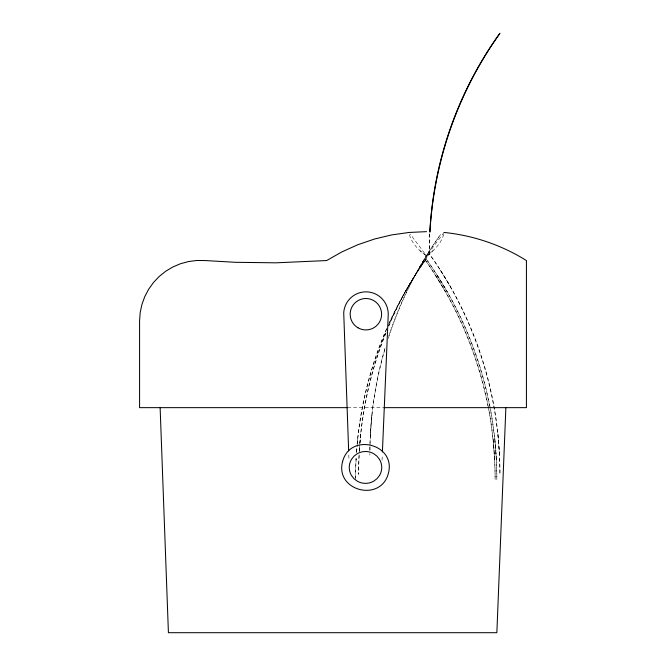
<?xml version="1.0" encoding="UTF-8"?>
<svg xmlns="http://www.w3.org/2000/svg" width="666" height="666" viewBox="0 0 666 666"><rect width="100%" height="100%" fill="white"/><g stroke="black" fill="none" stroke-linecap="round" stroke-linejoin="round"><path stroke-width="0.5" stroke-dasharray="3.33 2.5" d="M356.077 459.99L356.077 458.483A374.467 374.467 0 0 0 355.569 477.955M357.6 439.06L357.259 444.455M360.681 433.816L359.324 451.232M370.371 435.572L371.894 414.643M382.051 460.198L382.276 455.028M356.585 452.472L357.176 445.454M443.731 234.332C441.142 243.431 434.107 250.549 426.54 255.852C418.931 250.599 411.829 243.473 409.315 234.332M419.413 267.391L429.528 250.899M408.2 286.563L418.315 270.071M405.119 291.808L415.234 275.316M444.072 232.467L426.54 255.852L419.93 250.624M433.1 250.607L426.54 255.852L410.214 234.082M347.56 407.65L383.358 407.65M440.259 270.071L450.382 286.563M437.187 275.316L447.302 291.808M435.447 275.316L445.562 291.808M348.793 454.986L348.984 460.173M497.902 433.816L499.417 454.753M494.821 439.06L496.337 459.99M493.081 439.06L494.597 459.99M369.863 453.538L369.863 455.169M429.795 234.224A379.562 379.562 0 0 0 429.287 253.829A379.562 379.562 0 0 1 499.925 474.35L499.925 472.71A374.467 374.467 0 0 0 429.287 253.829L429.287 252.189A374.467 374.467 0 0 1 429.795 232.717M359.157 454.753A379.562 379.562 0 0 0 358.649 474.35L358.649 472.71A374.467 374.467 0 0 1 359.157 453.238M359.332 451.656A379.562 379.562 0 0 1 359.598 447.535M359.915 443.423A379.562 379.562 0 0 1 386.205 332.367M388.977 325.691A379.562 379.562 0 0 1 429.287 253.829A374.467 374.467 0 0 0 388.578 326.024M489.593 405.752A379.562 379.562 0 0 0 426.207 259.066A374.467 374.467 0 0 0 387.953 325.624M489.793 406.768A379.562 379.562 0 0 1 496.844 479.595L496.844 477.955A374.467 374.467 0 0 0 426.207 259.066A379.562 379.562 0 0 0 387.945 326.198M356.452 452.339A374.467 374.467 0 0 1 356.751 448.251M357.101 444.164A374.467 374.467 0 0 1 387.129 327.497M355.569 479.595A379.562 379.562 0 0 1 356.252 456.901M356.593 451.748A379.562 379.562 0 0 1 357.101 445.579M357.192 444.547A379.562 379.562 0 0 1 387.121 328.088M487.853 405.752A379.562 379.562 0 0 0 424.475 259.066A374.467 374.467 0 0 1 495.104 477.955L495.104 479.595A379.562 379.562 0 0 0 488.053 406.768M369.905 450.016A379.562 379.562 0 0 1 369.98 445.887M370.005 444.855A379.562 379.562 0 0 1 385.522 347.286M388.27 338.411A379.562 379.562 0 0 1 440.501 234.648A374.467 374.467 0 0 0 388.278 337.562M369.88 450.457A374.467 374.467 0 0 1 369.98 444.305M370.005 443.281A374.467 374.467 0 0 1 385.531 346.37M359.274 451.19A374.467 374.467 0 0 1 359.673 445.055M359.748 444.031A374.467 374.467 0 0 1 386.213 331.701"/><path stroke-width="1" d="M505.869 407.65L496.861 632.7L168.415 632.7L160.131 407.65M382.401 451.923L388.203 315.418A22.278 22.278 0 0 0 367.249 291.883A22.278 22.278 0 0 0 343.723 312.837L348.651 450.84M379.57 475.407L376.981 478.712L373.618 481.243A16.517 16.517 0 0 1 357.367 481.243L354.004 478.712L351.415 475.407A15.693 15.693 0 0 1 351.415 459.465L354.004 456.168L357.367 453.629A16.517 16.517 0 0 1 373.618 453.629L376.981 456.168L379.57 459.465M426.54 231.643L409.007 232.467L391.625 234.931L374.55 239.019L357.933 244.688L341.924 251.881L326.656 260.556L276.007 262.82L235.448 262.304L205.07 260.556L196.753 260.489L188.511 261.555L180.486 263.736L172.835 266.991L165.692 271.253L159.207 276.457L153.488 282.492L148.643 289.26L144.772 296.611L141.933 304.437L140.193 312.562L139.577 320.854L139.577 407.65L347.56 407.65M383.957 407.65L526.423 407.65L526.423 260.556C501.573 245.038 473.226 235.373 444.072 232.467M379.57 459.465A15.693 15.693 0 0 1 379.57 475.407M429.903 232.168A379.562 379.562 0 0 1 499.925 33.3A374.467 374.467 0 0 0 429.845 231.693M342.649 461.363C334.49 490.734 380.636 502.763 388.336 473.518C396.503 444.147 350.349 432.109 342.649 461.363M358.033 327.822A15.701 15.701 0 0 0 381.593 314.219A15.701 15.701 0 0 0 358.033 300.616A15.701 15.701 0 0 0 358.033 327.822"/></g></svg>
